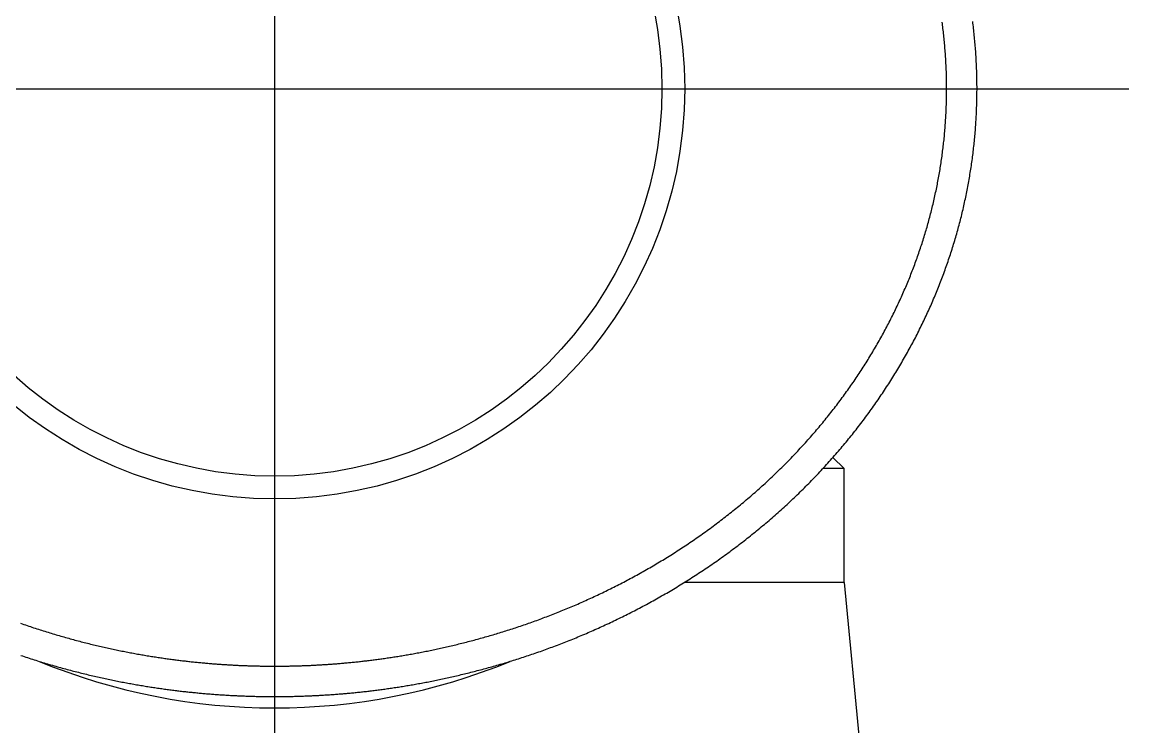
# Model space of a CAD drawing. Extents: x -10.3 to 68.7, y -18.9 to 33.8.
# Drawn here: x 54.17 to 68.75, y 15.2 to 24.48 of the extents above; entities that cross this region are included whole.
import ezdxf

# ---------------------------------------------------------------- set-up
doc = ezdxf.new("R2010")
doc.units = 0
doc.linetypes.add('CENTER', pattern=[50.8, 31.75, -6.35, 6.35, -6.35])
doc.layers.get('0').update_dxf_attribs({"linetype": 'CONTINUOUS'})
doc.layers.add('CENTER', color=1, linetype='CENTER')

msp = doc.modelspace()

# ---------------------------------------------------------------- linework, layer by layer
at = {"color": 7, "linetype": 'CONTINUOUS'}
for p, q in [((64.85317, 18.74666), (64.99983, 18.6)), ((64.99983, 18.6), (64.72061, 18.6)), ((64.99983, 17.1), (64.99983, 18.6)), ((64.99983, 17.1), (62.89222, 17.1)), ((64.99983, 17.1), (65.20636, 14.95214))]:
    msp.add_line(p, q, dxfattribs=at)
at = {"color": 7}
for points in [[(57.4998, 15.6, 0), (57.5151, 15.6, 0), (57.5304, 15.6, 0), (57.5457, 15.6001, 0), (57.561, 15.6002, 0), (57.5762, 15.6003, 0), (57.5915, 15.6004, 0), (57.6067, 15.6005, 0), (57.622, 15.6007, 0), (57.6372, 15.6008, 0), (57.6525, 15.601, 0), (57.6677, 15.6013, 0), (57.683, 15.6015, 0), (57.6982, 15.6018, 0), (57.7135, 15.6021, 0), (57.7287, 15.6024, 0), (57.7439, 15.6027, 0), (57.7592, 15.6031, 0), (57.7745, 15.6034, 0), (57.7897, 15.6038, 0), (57.805, 15.6042, 0), (57.8202, 15.6047, 0), (57.8355, 15.6052, 0), (57.8508, 15.6056, 0), (57.8661, 15.6061, 0), (57.8814, 15.6067, 0), (57.8967, 15.6072, 0), (57.912, 15.6078, 0), (57.9274, 15.6084, 0), (57.9427, 15.609, 0), (57.9581, 15.6097, 0), (57.9735, 15.6104, 0), (57.9889, 15.6111, 0), (58.0043, 15.6118, 0), (58.0197, 15.6125, 0), (58.0351, 15.6133, 0), (58.0506, 15.6141, 0), (58.066, 15.6149, 0), (58.0815, 15.6157, 0), (58.0971, 15.6166, 0), (58.1126, 15.6175, 0), (58.1281, 15.6184, 0), (58.1437, 15.6193, 0), (58.1593, 15.6203, 0), (58.1749, 15.6213, 0), (58.1906, 15.6223, 0), (58.2063, 15.6233, 0), (58.222, 15.6244, 0), (58.2377, 15.6255, 0), (58.2534, 15.6266, 0), (58.2692, 15.6277, 0), (58.285, 15.6289, 0), (58.3009, 15.63, 0), (58.3167, 15.6312, 0), (58.3326, 15.6325, 0), (58.3486, 15.6337, 0), (58.3646, 15.635, 0), (58.3806, 15.6363, 0), (58.3966, 15.6377, 0), (58.4127, 15.639, 0), (58.4288, 15.6404, 0), (58.4449, 15.6419, 0), (58.4611, 15.6433, 0), (58.4773, 15.6448, 0), (58.4936, 15.6463, 0), (58.5099, 15.6478, 0), (58.5263, 15.6494, 0), (58.5427, 15.6509, 0), (58.5591, 15.6526, 0), (58.5756, 15.6542, 0), (58.5921, 15.6559, 0), (58.6087, 15.6576, 0), (58.6253, 15.6593, 0), (58.642, 15.6611, 0), (58.6587, 15.6629, 0), (58.6754, 15.6647, 0), (58.6922, 15.6666, 0), (58.7091, 15.6685, 0), (58.726, 15.6704, 0), (58.743, 15.6724, 0), (58.76, 15.6744, 0), (58.7771, 15.6765, 0), (58.7942, 15.6785, 0), (58.8114, 15.6806, 0), (58.8286, 15.6828, 0), (58.8459, 15.685, 0), (58.8632, 15.6872, 0), (58.8806, 15.6894, 0), (58.8981, 15.6917, 0), (58.9156, 15.6941, 0), (58.9331, 15.6964, 0), (58.9508, 15.6989, 0), (58.9685, 15.7013, 0), (58.9862, 15.7038, 0), (59.004, 15.7063, 0), (59.0219, 15.7089, 0), (59.0398, 15.7115, 0), (59.0578, 15.7142, 0), (59.0759, 15.7169, 0), (59.094, 15.7196, 0), (59.1122, 15.7224, 0), (59.1305, 15.7252, 0), (59.1488, 15.7281, 0), (59.1672, 15.731, 0), (59.1857, 15.7339, 0), (59.2043, 15.7369, 0), (59.2229, 15.74, 0), (59.2415, 15.7431, 0), (59.2603, 15.7462, 0), (59.2791, 15.7494, 0), (59.298, 15.7526, 0), (59.317, 15.7559, 0), (59.336, 15.7592, 0), (59.3552, 15.7626, 0), (59.3744, 15.766, 0), (59.3936, 15.7695, 0), (59.413, 15.773, 0), (59.4324, 15.7765, 0), (59.4518, 15.7802, 0), (59.4714, 15.7838, 0), (59.491, 15.7876, 0), (59.5106, 15.7913, 0), (59.5303, 15.7952, 0), (59.5501, 15.7991, 0), (59.57, 15.803, 0), (59.5898, 15.807, 0), (59.6098, 15.811, 0), (59.6298, 15.8151, 0), (59.6499, 15.8192, 0), (59.67, 15.8234, 0), (59.6902, 15.8277, 0), (59.7104, 15.832, 0), (59.7307, 15.8363, 0), (59.751, 15.8408, 0), (59.7714, 15.8452, 0), (59.7919, 15.8497, 0), (59.8124, 15.8543, 0), (59.8329, 15.8589, 0), (59.8535, 15.8636, 0), (59.8742, 15.8684, 0), (59.8949, 15.8732, 0), (59.9156, 15.878, 0), (59.9364, 15.8829, 0), (59.9572, 15.8879, 0), (59.9781, 15.8929, 0), (59.999, 15.898, 0), (60.02, 15.9031, 0), (60.041, 15.9083, 0), (60.0621, 15.9135, 0), (60.0832, 15.9188, 0), (60.1044, 15.9242, 0), (60.1255, 15.9296, 0), (60.1468, 15.935, 0), (60.168, 15.9406, 0), (60.1894, 15.9461, 0), (60.2107, 15.9518, 0), (60.2321, 15.9575, 0), (60.2535, 15.9632, 0), (60.275, 15.9691, 0), (60.2965, 15.9749, 0), (60.318, 15.9809, 0), (60.3396, 15.9868, 0), (60.3612, 15.9929, 0), (60.3828, 15.999, 0), (60.4045, 16.0052, 0), (60.4262, 16.0114, 0), (60.4479, 16.0177, 0), (60.4697, 16.024, 0), (60.4915, 16.0305, 0), (60.5133, 16.0369, 0), (60.5352, 16.0434, 0), (60.557, 16.05, 0), (60.5789, 16.0567, 0), (60.6009, 16.0634, 0), (60.6228, 16.0702, 0), (60.6448, 16.077, 0), (60.6668, 16.0839, 0), (60.6889, 16.0909, 0), (60.7109, 16.0979, 0), (60.733, 16.105, 0), (60.7551, 16.1121, 0), (60.7773, 16.1193, 0), (60.7994, 16.1266, 0), (60.8216, 16.1339, 0), (60.8438, 16.1413, 0), (60.866, 16.1488, 0), (60.8882, 16.1563, 0), (60.9104, 16.1639, 0), (60.9327, 16.1715, 0), (60.955, 16.1792, 0), (60.9773, 16.187, 0), (60.9996, 16.1948, 0), (61.0219, 16.2027, 0), (61.0442, 16.2107, 0), (61.0666, 16.2187, 0), (61.089, 16.2268, 0), (61.1113, 16.235, 0), (61.1337, 16.2432, 0), (61.1561, 16.2515, 0), (61.1785, 16.2599, 0), (61.2009, 16.2683, 0), (61.2233, 16.2768, 0), (61.2458, 16.2854, 0), (61.2682, 16.294, 0), (61.2907, 16.3027, 0), (61.3131, 16.3114, 0), (61.3356, 16.3202, 0), (61.3581, 16.3291, 0), (61.3805, 16.3381, 0), (61.403, 16.3471, 0), (61.4255, 16.3562, 0), (61.4481, 16.3654, 0), (61.4706, 16.3746, 0), (61.4931, 16.3839, 0), (61.5156, 16.3933, 0), (61.5382, 16.4027, 0), (61.5607, 16.4122, 0), (61.5833, 16.4218, 0), (61.6058, 16.4314, 0), (61.6284, 16.4411, 0), (61.651, 16.4509, 0), (61.6735, 16.4607, 0), (61.6961, 16.4706, 0), (61.7187, 16.4806, 0), (61.7412, 16.4907, 0), (61.7638, 16.5008, 0), (61.7864, 16.5109, 0), (61.809, 16.5212, 0), (61.8316, 16.5315, 0), (61.8542, 16.5419, 0), (61.8767, 16.5524, 0), (61.8993, 16.5629, 0), (61.9219, 16.5735, 0), (61.9445, 16.5842, 0), (61.9671, 16.5949, 0), (61.9896, 16.6057, 0), (62.0122, 16.6166, 0), (62.0348, 16.6275, 0), (62.0573, 16.6385, 0), (62.0799, 16.6496, 0), (62.1025, 16.6608, 0), (62.125, 16.672, 0), (62.1476, 16.6833, 0), (62.1701, 16.6947, 0), (62.1926, 16.7061, 0), (62.2152, 16.7176, 0), (62.2377, 16.7292, 0), (62.2602, 16.7408, 0), (62.2827, 16.7525, 0), (62.3052, 16.7643, 0), (62.3277, 16.7762, 0), (62.3501, 16.7881, 0), (62.3726, 16.8001, 0), (62.395, 16.8122, 0), (62.4175, 16.8243, 0), (62.4399, 16.8365, 0), (62.4623, 16.8488, 0), (62.4847, 16.8611, 0), (62.5071, 16.8736, 0), (62.5295, 16.8861, 0), (62.5519, 16.8986, 0), (62.5742, 16.9113, 0), (62.5966, 16.924, 0), (62.6189, 16.9368, 0), (62.6412, 16.9496, 0), (62.6635, 16.9625, 0), (62.6857, 16.9755, 0), (62.708, 16.9886, 0), (62.7302, 17.0017, 0), (62.7524, 17.015, 0), (62.7746, 17.0282, 0), (62.7968, 17.0416, 0), (62.819, 17.055, 0), (62.8411, 17.0685, 0), (62.8633, 17.0821, 0), (62.8854, 17.0957, 0), (62.9074, 17.1095, 0), (62.9295, 17.1233, 0), (62.9515, 17.1371, 0), (62.9735, 17.151, 0), (62.9955, 17.1651, 0), (63.0175, 17.1791, 0), (63.0394, 17.1933, 0), (63.0613, 17.2075, 0), (63.0832, 17.2218, 0), (63.105, 17.2361, 0), (63.1268, 17.2506, 0), (63.1486, 17.2651, 0), (63.1704, 17.2796, 0), (63.1921, 17.2943, 0), (63.2138, 17.309, 0), (63.2355, 17.3238, 0), (63.2571, 17.3386, 0), (63.2787, 17.3535, 0), (63.3003, 17.3685, 0), (63.3218, 17.3835, 0), (63.3434, 17.3987, 0), (63.3648, 17.4138, 0), (63.3863, 17.4291, 0), (63.4077, 17.4444, 0), (63.429, 17.4598, 0), (63.4504, 17.4753, 0), (63.4716, 17.4908, 0), (63.4929, 17.5064, 0), (63.5141, 17.522, 0), (63.5353, 17.5378, 0), (63.5564, 17.5536, 0), (63.5775, 17.5694, 0), (63.5986, 17.5853, 0), (63.6196, 17.6013, 0), (63.6406, 17.6174, 0), (63.6615, 17.6335, 0), (63.6824, 17.6497, 0), (63.7033, 17.6659, 0), (63.7241, 17.6823, 0), (63.7448, 17.6986, 0), (63.7656, 17.7151, 0), (63.7862, 17.7316, 0), (63.8069, 17.7482, 0), (63.8275, 17.7648, 0), (63.848, 17.7815, 0), (63.8685, 17.7982, 0), (63.8889, 17.8151, 0), (63.9093, 17.832, 0), (63.9297, 17.8489, 0), (63.95, 17.8659, 0), (63.9702, 17.883, 0), (63.9904, 17.9001, 0), (64.0105, 17.9173, 0), (64.0306, 17.9346, 0), (64.0507, 17.9519, 0), (64.0707, 17.9693, 0), (64.0906, 17.9868, 0), (64.1105, 18.0043, 0), (64.1303, 18.0218, 0), (64.1501, 18.0395, 0), (64.1698, 18.0572, 0), (64.1895, 18.0749, 0), (64.2091, 18.0927, 0), (64.2286, 18.1106, 0), (64.2481, 18.1285, 0), (64.2675, 18.1465, 0), (64.2869, 18.1646, 0), (64.3062, 18.1827, 0), (64.3255, 18.2008, 0), (64.3447, 18.2191, 0), (64.3638, 18.2373, 0), (64.3829, 18.2557, 0), (64.4019, 18.274, 0), (64.4209, 18.2925, 0), (64.4398, 18.311, 0), (64.4586, 18.3295, 0), (64.4774, 18.3481, 0), (64.4961, 18.3668, 0), (64.5147, 18.3855, 0), (64.5333, 18.4043, 0), (64.5518, 18.4231, 0), (64.5703, 18.442, 0), (64.5887, 18.4609, 0), (64.607, 18.4799, 0), (64.6253, 18.4989, 0), (64.6434, 18.518, 0), (64.6616, 18.5371, 0), (64.6796, 18.5563, 0), (64.6976, 18.5755, 0), (64.7155, 18.5948, 0), (64.7334, 18.6141, 0), (64.7512, 18.6335, 0), (64.7689, 18.6529, 0), (64.7866, 18.6723, 0), (64.8042, 18.6918, 0), (64.8217, 18.7114, 0), (64.8391, 18.731, 0), (64.8565, 18.7506, 0), (64.8738, 18.7703, 0), (64.891, 18.7901, 0), (64.9082, 18.8098, 0), (64.9253, 18.8297, 0), (64.9423, 18.8495, 0), (64.9592, 18.8694, 0), (64.9761, 18.8894, 0), (64.9929, 18.9094, 0), (65.0096, 18.9294, 0), (65.0263, 18.9495, 0), (65.0429, 18.9696, 0), (65.0594, 18.9898, 0), (65.0758, 19.01, 0), (65.0921, 19.0302, 0), (65.1084, 19.0505, 0), (65.1246, 19.0708, 0), (65.1407, 19.0912, 0), (65.1568, 19.1116, 0), (65.1727, 19.132, 0), (65.1886, 19.1525, 0), (65.2044, 19.173, 0), (65.2201, 19.1935, 0), (65.2358, 19.2141, 0), (65.2514, 19.2347, 0), (65.2669, 19.2553, 0), (65.2823, 19.276, 0), (65.2976, 19.2967, 0), (65.3128, 19.3174, 0), (65.328, 19.3382, 0), (65.3431, 19.359, 0), (65.3581, 19.3798, 0), (65.373, 19.4007, 0), (65.3879, 19.4216, 0), (65.4026, 19.4425, 0), (65.4173, 19.4635, 0), (65.4319, 19.4844, 0), (65.4464, 19.5054, 0), (65.4609, 19.5265, 0), (65.4752, 19.5475, 0), (65.4895, 19.5686, 0), (65.5037, 19.5898, 0), (65.5178, 19.6109, 0), (65.5319, 19.6321, 0), (65.5458, 19.6533, 0), (65.5597, 19.6745, 0), (65.5735, 19.6958, 0), (65.5872, 19.7171, 0), (65.6008, 19.7384, 0), (65.6144, 19.7597, 0), (65.6278, 19.7811, 0), (65.6412, 19.8025, 0), (65.6545, 19.8239, 0), (65.6677, 19.8453, 0), (65.6809, 19.8668, 0), (65.6939, 19.8883, 0), (65.7069, 19.9098, 0), (65.7198, 19.9313, 0), (65.7326, 19.9529, 0), (65.7454, 19.9745, 0), (65.758, 19.9961, 0), (65.7706, 20.0177, 0), (65.7831, 20.0393, 0), (65.7955, 20.061, 0), (65.8078, 20.0827, 0), (65.8201, 20.1044, 0), (65.8323, 20.1262, 0), (65.8443, 20.148, 0), (65.8563, 20.1697, 0), (65.8683, 20.1915, 0), (65.8801, 20.2134, 0), (65.8919, 20.2352, 0), (65.9035, 20.2571, 0), (65.9151, 20.279, 0), (65.9267, 20.3009, 0), (65.9381, 20.3228, 0), (65.9494, 20.3448, 0), (65.9607, 20.3667, 0), (65.9719, 20.3887, 0), (65.983, 20.4107, 0), (65.994, 20.4328, 0), (66.005, 20.4548, 0), (66.0158, 20.4769, 0), (66.0266, 20.499, 0), (66.0373, 20.5211, 0), (66.0479, 20.5432, 0), (66.0585, 20.5653, 0), (66.0689, 20.5875, 0), (66.0793, 20.6096, 0), (66.0896, 20.6318, 0), (66.0998, 20.654, 0), (66.1099, 20.6762, 0), (66.12, 20.6985, 0), (66.13, 20.7207, 0), (66.1399, 20.743, 0), (66.1497, 20.7653, 0), (66.1594, 20.7876, 0), (66.169, 20.8099, 0), (66.1786, 20.8323, 0), (66.1881, 20.8546, 0), (66.1975, 20.877, 0), (66.2068, 20.8994, 0), (66.2161, 20.9218, 0), (66.2252, 20.9442, 0), (66.2343, 20.9666, 0), (66.2433, 20.989, 0), (66.2523, 21.0115, 0), (66.2611, 21.034, 0), (66.2699, 21.0565, 0), (66.2785, 21.079, 0), (66.2871, 21.1015, 0), (66.2957, 21.124, 0), (66.3041, 21.1465, 0), (66.3125, 21.1691, 0), (66.3207, 21.1917, 0), (66.3289, 21.2143, 0), (66.3371, 21.2368, 0), (66.3451, 21.2595, 0), (66.3531, 21.2821, 0), (66.3609, 21.3047, 0), (66.3687, 21.3273, 0), (66.3765, 21.35, 0), (66.3841, 21.3727, 0), (66.3917, 21.3954, 0), (66.3991, 21.418, 0), (66.4065, 21.4408, 0), (66.4139, 21.4635, 0), (66.4211, 21.4862, 0), (66.4283, 21.5089, 0), (66.4353, 21.5317, 0), (66.4423, 21.5544, 0), (66.4493, 21.5772, 0), (66.4561, 21.6, 0), (66.4629, 21.6228, 0), (66.4695, 21.6456, 0), (66.4761, 21.6684, 0), (66.4827, 21.6912, 0), (66.4891, 21.714, 0), (66.4955, 21.7369, 0), (66.5018, 21.7597, 0), (66.508, 21.7826, 0), (66.5141, 21.8054, 0), (66.5201, 21.8283, 0), (66.5261, 21.8512, 0), (66.532, 21.8741, 0), (66.5378, 21.897, 0), (66.5435, 21.9199, 0), (66.5492, 21.9428, 0), (66.5548, 21.9657, 0), (66.5603, 21.9886, 0), (66.5657, 22.0116, 0), (66.571, 22.0345, 0), (66.5763, 22.0575, 0), (66.5814, 22.0804, 0), (66.5865, 22.1034, 0), (66.5916, 22.1264, 0), (66.5965, 22.1493, 0), (66.6014, 22.1723, 0), (66.6061, 22.1953, 0), (66.6108, 22.2183, 0), (66.6155, 22.2413, 0), (66.62, 22.2643, 0), (66.6245, 22.2873, 0), (66.6289, 22.3104, 0), (66.6332, 22.3334, 0), (66.6374, 22.3564, 0), (66.6416, 22.3795, 0), (66.6456, 22.4025, 0), (66.6496, 22.4256, 0), (66.6535, 22.4486, 0), (66.6574, 22.4717, 0), (66.6611, 22.4948, 0), (66.6648, 22.5178, 0), (66.6684, 22.5409, 0), (66.672, 22.564, 0), (66.6754, 22.5871, 0), (66.6788, 22.6102, 0), (66.6821, 22.6333, 0), (66.6853, 22.6564, 0), (66.6884, 22.6795, 0), (66.6915, 22.7026, 0), (66.6944, 22.7257, 0), (66.6973, 22.7488, 0), (66.7002, 22.7719, 0), (66.7029, 22.7951, 0), (66.7056, 22.8182, 0), (66.7082, 22.8413, 0), (66.7107, 22.8645, 0), (66.7131, 22.8876, 0), (66.7154, 22.9107, 0), (66.7177, 22.9339, 0), (66.7199, 22.957, 0), (66.722, 22.9802, 0), (66.7241, 23.0033, 0), (66.726, 23.0265, 0), (66.7279, 23.0496, 0), (66.7297, 23.0728, 0), (66.7315, 23.096, 0), (66.7331, 23.1191, 0), (66.7347, 23.1423, 0), (66.7362, 23.1654, 0), (66.7376, 23.1886, 0), (66.7389, 23.2118, 0), (66.7402, 23.2349, 0), (66.7414, 23.2581, 0), (66.7425, 23.2813, 0), (66.7435, 23.3045, 0), (66.7445, 23.3276, 0), (66.7453, 23.3508, 0), (66.7461, 23.374, 0), (66.7469, 23.3972, 0), (66.7475, 23.4204, 0), (66.7481, 23.4436, 0), (66.7485, 23.4668, 0), (66.7489, 23.4899, 0), (66.7493, 23.5131, 0), (66.7495, 23.5363, 0), (66.7497, 23.5595, 0), (66.7498, 23.5827, 0), (66.7498, 23.6059, 0), (66.7498, 23.6291, 0), (66.7496, 23.6523, 0), (66.7494, 23.6754, 0), (66.7491, 23.6986, 0), (66.7487, 23.7218, 0), (66.7483, 23.745, 0), (66.7478, 23.7682, 0), (66.7472, 23.7913, 0), (66.7465, 23.8145, 0), (66.7457, 23.8377, 0), (66.7449, 23.8609, 0), (66.744, 23.884, 0), (66.743, 23.9072, 0), (66.7419, 23.9304, 0), (66.7408, 23.9535, 0), (66.7395, 23.9767, 0), (66.7382, 23.9998, 0), (66.7369, 24.023, 0), (66.7354, 24.0461, 0), (66.7339, 24.0692, 0), (66.7323, 24.0924, 0), (66.7306, 24.1155, 0), (66.7288, 24.1386, 0), (66.727, 24.1618, 0), (66.7251, 24.1849, 0), (66.7231, 24.208, 0), (66.721, 24.2311, 0), (66.7188, 24.2542, 0), (66.7166, 24.2773, 0), (66.7143, 24.3004, 0), (66.7119, 24.3234, 0), (66.7095, 24.3465, 0), (66.7069, 24.3696, 0), (66.7043, 24.3926, 0), (66.7016, 24.4157, 0), (66.6989, 24.4387, 0), (66.696, 24.4618, 0), (66.6931, 24.4848, 0)], [(57.4998, 16, 0), (57.5146, 16, 0), (57.5293, 16, 0), (57.544, 16.0001, 0), (57.5587, 16.0002, 0), (57.5734, 16.0002, 0), (57.5881, 16.0004, 0), (57.6027, 16.0005, 0), (57.6174, 16.0006, 0), (57.6321, 16.0008, 0), (57.6468, 16.001, 0), (57.6614, 16.0012, 0), (57.6761, 16.0015, 0), (57.6908, 16.0017, 0), (57.7055, 16.002, 0), (57.7201, 16.0023, 0), (57.7348, 16.0026, 0), (57.7495, 16.0029, 0), (57.7642, 16.0033, 0), (57.7789, 16.0037, 0), (57.7936, 16.0041, 0), (57.8083, 16.0045, 0), (57.823, 16.005, 0), (57.8377, 16.0054, 0), (57.8524, 16.0059, 0), (57.8671, 16.0064, 0), (57.8819, 16.007, 0), (57.8966, 16.0075, 0), (57.9114, 16.0081, 0), (57.9262, 16.0087, 0), (57.9409, 16.0093, 0), (57.9557, 16.01, 0), (57.9706, 16.0106, 0), (57.9854, 16.0113, 0), (58.0002, 16.0121, 0), (58.0151, 16.0128, 0), (58.03, 16.0135, 0), (58.0449, 16.0143, 0), (58.0598, 16.0151, 0), (58.0747, 16.016, 0), (58.0897, 16.0168, 0), (58.1046, 16.0177, 0), (58.1196, 16.0186, 0), (58.1346, 16.0195, 0), (58.1497, 16.0205, 0), (58.1647, 16.0214, 0), (58.1798, 16.0224, 0), (58.1949, 16.0235, 0), (58.2101, 16.0245, 0), (58.2252, 16.0256, 0), (58.2404, 16.0267, 0), (58.2556, 16.0278, 0), (58.2709, 16.0289, 0), (58.2862, 16.0301, 0), (58.3015, 16.0313, 0), (58.3168, 16.0325, 0), (58.3322, 16.0337, 0), (58.3476, 16.035, 0), (58.363, 16.0363, 0), (58.3785, 16.0376, 0), (58.394, 16.0389, 0), (58.4095, 16.0403, 0), (58.4251, 16.0417, 0), (58.4407, 16.0431, 0), (58.4564, 16.0445, 0), (58.4721, 16.046, 0), (58.4878, 16.0475, 0), (58.5036, 16.049, 0), (58.5194, 16.0506, 0), (58.5353, 16.0522, 0), (58.5512, 16.0538, 0), (58.5671, 16.0554, 0), (58.5831, 16.0571, 0), (58.5992, 16.0588, 0), (58.6153, 16.0605, 0), (58.6314, 16.0623, 0), (58.6476, 16.0641, 0), (58.6638, 16.0659, 0), (58.6801, 16.0678, 0), (58.6964, 16.0697, 0), (58.7128, 16.0716, 0), (58.7292, 16.0736, 0), (58.7457, 16.0756, 0), (58.7622, 16.0776, 0), (58.7788, 16.0797, 0), (58.7954, 16.0818, 0), (58.8121, 16.0839, 0), (58.8288, 16.0861, 0), (58.8456, 16.0883, 0), (58.8625, 16.0905, 0), (58.8794, 16.0928, 0), (58.8963, 16.0951, 0), (58.9134, 16.0975, 0), (58.9304, 16.0999, 0), (58.9476, 16.1023, 0), (58.9648, 16.1048, 0), (58.982, 16.1073, 0), (58.9994, 16.1099, 0), (59.0168, 16.1125, 0), (59.0342, 16.1151, 0), (59.0517, 16.1178, 0), (59.0693, 16.1205, 0), (59.0869, 16.1232, 0), (59.1046, 16.126, 0), (59.1224, 16.1289, 0), (59.1402, 16.1318, 0), (59.1581, 16.1347, 0), (59.1761, 16.1377, 0), (59.1942, 16.1407, 0), (59.2123, 16.1437, 0), (59.2304, 16.1469, 0), (59.2487, 16.15, 0), (59.267, 16.1532, 0), (59.2854, 16.1564, 0), (59.3039, 16.1597, 0), (59.3224, 16.1631, 0), (59.341, 16.1665, 0), (59.3597, 16.1699, 0), (59.3784, 16.1734, 0), (59.3972, 16.1769, 0), (59.4161, 16.1805, 0), (59.435, 16.1841, 0), (59.4539, 16.1878, 0), (59.473, 16.1915, 0), (59.492, 16.1953, 0), (59.5112, 16.1992, 0), (59.5304, 16.203, 0), (59.5496, 16.207, 0), (59.5689, 16.211, 0), (59.5883, 16.215, 0), (59.6077, 16.2191, 0), (59.6271, 16.2232, 0), (59.6466, 16.2274, 0), (59.6662, 16.2317, 0), (59.6858, 16.2359, 0), (59.7055, 16.2403, 0), (59.7252, 16.2447, 0), (59.745, 16.2491, 0), (59.7648, 16.2536, 0), (59.7846, 16.2582, 0), (59.8045, 16.2628, 0), (59.8245, 16.2675, 0), (59.8445, 16.2722, 0), (59.8645, 16.277, 0), (59.8846, 16.2818, 0), (59.9047, 16.2867, 0), (59.9249, 16.2916, 0), (59.9451, 16.2966, 0), (59.9653, 16.3016, 0), (59.9856, 16.3067, 0), (60.006, 16.3118, 0), (60.0263, 16.3171, 0), (60.0467, 16.3223, 0), (60.0672, 16.3276, 0), (60.0877, 16.333, 0), (60.1082, 16.3384, 0), (60.1288, 16.3439, 0), (60.1494, 16.3494, 0), (60.17, 16.355, 0), (60.1907, 16.3607, 0), (60.2114, 16.3664, 0), (60.2321, 16.3721, 0), (60.2529, 16.3779, 0), (60.2736, 16.3838, 0), (60.2945, 16.3897, 0), (60.3153, 16.3957, 0), (60.3362, 16.4018, 0), (60.3571, 16.4079, 0), (60.3781, 16.414, 0), (60.3991, 16.4202, 0), (60.4201, 16.4265, 0), (60.4411, 16.4329, 0), (60.4621, 16.4392, 0), (60.4832, 16.4457, 0), (60.5043, 16.4522, 0), (60.5255, 16.4588, 0), (60.5466, 16.4654, 0), (60.5678, 16.4721, 0), (60.589, 16.4788, 0), (60.6102, 16.4856, 0), (60.6314, 16.4925, 0), (60.6527, 16.4994, 0), (60.674, 16.5064, 0), (60.6953, 16.5134, 0), (60.7166, 16.5205, 0), (60.7379, 16.5277, 0), (60.7593, 16.5349, 0), (60.7806, 16.5422, 0), (60.802, 16.5496, 0), (60.8234, 16.557, 0), (60.8448, 16.5644, 0), (60.8663, 16.572, 0), (60.8877, 16.5796, 0), (60.9092, 16.5872, 0), (60.9306, 16.5949, 0), (60.9521, 16.6027, 0), (60.9736, 16.6105, 0), (60.9951, 16.6184, 0), (61.0166, 16.6264, 0), (61.0381, 16.6344, 0), (61.0596, 16.6425, 0), (61.0812, 16.6507, 0), (61.1027, 16.6589, 0), (61.1242, 16.6672, 0), (61.1458, 16.6755, 0), (61.1673, 16.6839, 0), (61.1889, 16.6924, 0), (61.2105, 16.7009, 0), (61.2321, 16.7095, 0), (61.2537, 16.7182, 0), (61.2753, 16.7269, 0), (61.2969, 16.7357, 0), (61.3185, 16.7446, 0), (61.3401, 16.7535, 0), (61.3617, 16.7625, 0), (61.3834, 16.7715, 0), (61.405, 16.7806, 0), (61.4267, 16.7898, 0), (61.4483, 16.7991, 0), (61.47, 16.8084, 0), (61.4916, 16.8178, 0), (61.5133, 16.8272, 0), (61.5349, 16.8367, 0), (61.5566, 16.8463, 0), (61.5782, 16.8559, 0), (61.5999, 16.8656, 0), (61.6216, 16.8754, 0), (61.6432, 16.8852, 0), (61.6649, 16.8951, 0), (61.6866, 16.9051, 0), (61.7082, 16.9151, 0), (61.7299, 16.9252, 0), (61.7515, 16.9354, 0), (61.7732, 16.9456, 0), (61.7949, 16.9559, 0), (61.8165, 16.9663, 0), (61.8381, 16.9767, 0), (61.8598, 16.9872, 0), (61.8814, 16.9978, 0), (61.9031, 17.0084, 0), (61.9247, 17.0191, 0), (61.9463, 17.0299, 0), (61.9679, 17.0407, 0), (61.9895, 17.0516, 0), (62.0111, 17.0625, 0), (62.0327, 17.0736, 0), (62.0543, 17.0847, 0), (62.0759, 17.0958, 0), (62.0975, 17.1071, 0), (62.119, 17.1184, 0), (62.1406, 17.1297, 0), (62.1621, 17.1411, 0), (62.1836, 17.1526, 0), (62.2051, 17.1642, 0), (62.2266, 17.1758, 0), (62.2481, 17.1875, 0), (62.2696, 17.1993, 0), (62.2911, 17.2111, 0), (62.3125, 17.223, 0), (62.334, 17.235, 0), (62.3554, 17.2471, 0), (62.3768, 17.2592, 0), (62.3982, 17.2713, 0), (62.4196, 17.2836, 0), (62.4409, 17.2959, 0), (62.4623, 17.3083, 0), (62.4836, 17.3207, 0), (62.5049, 17.3332, 0), (62.5262, 17.3458, 0), (62.5475, 17.3585, 0), (62.5688, 17.3712, 0), (62.59, 17.384, 0), (62.6112, 17.3968, 0), (62.6324, 17.4097, 0), (62.6536, 17.4227, 0), (62.6747, 17.4358, 0), (62.6959, 17.4489, 0), (62.717, 17.4621, 0), (62.7381, 17.4754, 0), (62.7591, 17.4887, 0), (62.7802, 17.5021, 0), (62.8012, 17.5156, 0), (62.8222, 17.5291, 0), (62.8431, 17.5428, 0), (62.8641, 17.5564, 0), (62.885, 17.5702, 0), (62.9058, 17.584, 0), (62.9267, 17.5978, 0), (62.9475, 17.6118, 0), (62.9683, 17.6258, 0), (62.989, 17.6398, 0), (63.0098, 17.654, 0), (63.0305, 17.6682, 0), (63.0511, 17.6824, 0), (63.0717, 17.6968, 0), (63.0923, 17.7112, 0), (63.1129, 17.7256, 0), (63.1334, 17.7401, 0), (63.1539, 17.7547, 0), (63.1744, 17.7694, 0), (63.1948, 17.7841, 0), (63.2152, 17.7988, 0), (63.2356, 17.8137, 0), (63.2559, 17.8286, 0), (63.2762, 17.8436, 0), (63.2964, 17.8586, 0), (63.3166, 17.8737, 0), (63.3368, 17.8888, 0), (63.3569, 17.904, 0), (63.377, 17.9193, 0), (63.397, 17.9347, 0), (63.417, 17.9501, 0), (63.437, 17.9655, 0), (63.4569, 17.981, 0), (63.4768, 17.9966, 0), (63.4966, 18.0123, 0), (63.5164, 18.028, 0), (63.5361, 18.0437, 0), (63.5558, 18.0596, 0), (63.5755, 18.0754, 0), (63.5951, 18.0914, 0), (63.6146, 18.1074, 0), (63.6342, 18.1235, 0), (63.6536, 18.1396, 0), (63.6731, 18.1558, 0), (63.6924, 18.172, 0), (63.7118, 18.1883, 0), (63.731, 18.2047, 0), (63.7503, 18.2211, 0), (63.7694, 18.2375, 0), (63.7886, 18.2541, 0), (63.8076, 18.2707, 0), (63.8266, 18.2873, 0), (63.8456, 18.304, 0), (63.8645, 18.3208, 0), (63.8834, 18.3376, 0), (63.9022, 18.3545, 0), (63.921, 18.3714, 0), (63.9397, 18.3884, 0), (63.9583, 18.4054, 0), (63.9769, 18.4225, 0), (63.9954, 18.4397, 0), (64.0139, 18.4569, 0), (64.0323, 18.4742, 0), (64.0507, 18.4915, 0), (64.069, 18.5088, 0), (64.0872, 18.5263, 0), (64.1054, 18.5437, 0), (64.1235, 18.5613, 0), (64.1416, 18.5788, 0), (64.1596, 18.5965, 0), (64.1775, 18.6141, 0), (64.1954, 18.6319, 0), (64.2132, 18.6496, 0), (64.231, 18.6675, 0), (64.2487, 18.6854, 0), (64.2663, 18.7033, 0), (64.2839, 18.7213, 0), (64.3014, 18.7393, 0), (64.3189, 18.7573, 0), (64.3363, 18.7755, 0), (64.3536, 18.7936, 0), (64.3709, 18.8118, 0), (64.3881, 18.8301, 0), (64.4052, 18.8484, 0), (64.4223, 18.8667, 0), (64.4393, 18.8851, 0), (64.4562, 18.9036, 0), (64.4731, 18.9221, 0), (64.4899, 18.9406, 0), (64.5066, 18.9591, 0), (64.5233, 18.9778, 0), (64.5399, 18.9964, 0), (64.5564, 19.0151, 0), (64.5729, 19.0338, 0), (64.5893, 19.0526, 0), (64.6056, 19.0714, 0), (64.6218, 19.0903, 0), (64.638, 19.1092, 0), (64.6541, 19.1281, 0), (64.6702, 19.1471, 0), (64.6862, 19.1661, 0), (64.7021, 19.1852, 0), (64.7179, 19.2042, 0), (64.7336, 19.2234, 0), (64.7493, 19.2425, 0), (64.7649, 19.2617, 0), (64.7805, 19.281, 0), (64.796, 19.3003, 0), (64.8114, 19.3196, 0), (64.8267, 19.3389, 0), (64.8419, 19.3583, 0), (64.8571, 19.3777, 0), (64.8722, 19.3972, 0), (64.8872, 19.4166, 0), (64.9021, 19.4361, 0), (64.917, 19.4557, 0), (64.9318, 19.4753, 0), (64.9465, 19.4949, 0), (64.9612, 19.5145, 0), (64.9757, 19.5342, 0), (64.9902, 19.5539, 0), (65.0046, 19.5736, 0), (65.0189, 19.5933, 0), (65.0332, 19.6131, 0), (65.0473, 19.6329, 0), (65.0614, 19.6528, 0), (65.0754, 19.6726, 0), (65.0894, 19.6925, 0), (65.1032, 19.7124, 0), (65.117, 19.7324, 0), (65.1307, 19.7523, 0), (65.1444, 19.7723, 0), (65.1579, 19.7923, 0), (65.1714, 19.8124, 0), (65.1848, 19.8324, 0), (65.1981, 19.8525, 0), (65.2113, 19.8726, 0), (65.2245, 19.8928, 0), (65.2376, 19.9129, 0), (65.2506, 19.9331, 0), (65.2635, 19.9533, 0), (65.2763, 19.9736, 0), (65.2891, 19.9938, 0), (65.3018, 20.0141, 0), (65.3144, 20.0344, 0), (65.327, 20.0547, 0), (65.3394, 20.0751, 0), (65.3518, 20.0955, 0), (65.3641, 20.1159, 0), (65.3763, 20.1363, 0), (65.3885, 20.1567, 0), (65.4005, 20.1772, 0), (65.4125, 20.1976, 0), (65.4245, 20.2181, 0), (65.4363, 20.2387, 0), (65.448, 20.2592, 0), (65.4597, 20.2797, 0), (65.4713, 20.3003, 0), (65.4829, 20.3209, 0), (65.4943, 20.3415, 0), (65.5057, 20.3622, 0), (65.517, 20.3828, 0), (65.5282, 20.4035, 0), (65.5393, 20.4242, 0), (65.5504, 20.4449, 0), (65.5614, 20.4656, 0), (65.5723, 20.4864, 0), (65.5831, 20.5071, 0), (65.5938, 20.5279, 0), (65.6045, 20.5487, 0), (65.6151, 20.5695, 0), (65.6256, 20.5904, 0), (65.636, 20.6112, 0), (65.6464, 20.6321, 0), (65.6567, 20.653, 0), (65.6669, 20.6739, 0), (65.677, 20.6948, 0), (65.6871, 20.7157, 0), (65.697, 20.7366, 0), (65.7069, 20.7576, 0), (65.7167, 20.7786, 0), (65.7265, 20.7996, 0), (65.7361, 20.8206, 0), (65.7457, 20.8416, 0), (65.7552, 20.8626, 0), (65.7647, 20.8837, 0), (65.774, 20.9047, 0), (65.7833, 20.9258, 0), (65.7925, 20.9469, 0), (65.8016, 20.968, 0), (65.8107, 20.9891, 0), (65.8196, 21.0103, 0), (65.8285, 21.0314, 0), (65.8373, 21.0526, 0), (65.8461, 21.0738, 0), (65.8547, 21.0949, 0), (65.8633, 21.1161, 0), (65.8718, 21.1374, 0), (65.8803, 21.1586, 0), (65.8886, 21.1798, 0), (65.8969, 21.2011, 0), (65.9051, 21.2223, 0), (65.9132, 21.2436, 0), (65.9213, 21.2649, 0), (65.9293, 21.2862, 0), (65.9372, 21.3075, 0), (65.945, 21.3288, 0), (65.9527, 21.3502, 0), (65.9604, 21.3715, 0), (65.968, 21.3929, 0), (65.9755, 21.4142, 0), (65.983, 21.4356, 0), (65.9903, 21.457, 0), (65.9976, 21.4784, 0), (66.0048, 21.4998, 0), (66.012, 21.5212, 0), (66.019, 21.5426, 0), (66.026, 21.5641, 0), (66.0329, 21.5855, 0), (66.0398, 21.607, 0), (66.0465, 21.6284, 0), (66.0532, 21.6499, 0), (66.0598, 21.6714, 0), (66.0664, 21.6929, 0), (66.0728, 21.7144, 0), (66.0792, 21.7359, 0), (66.0855, 21.7574, 0), (66.0917, 21.779, 0), (66.0979, 21.8005, 0), (66.104, 21.822, 0), (66.11, 21.8436, 0), (66.1159, 21.8652, 0), (66.1218, 21.8867, 0), (66.1276, 21.9083, 0), (66.1333, 21.9299, 0), (66.1389, 21.9515, 0), (66.1444, 21.9731, 0), (66.1499, 21.9947, 0), (66.1553, 22.0163, 0), (66.1607, 22.0379, 0), (66.1659, 22.0595, 0), (66.1711, 22.0812, 0), (66.1762, 22.1028, 0), (66.1812, 22.1244, 0), (66.1862, 22.1461, 0), (66.1911, 22.1677, 0), (66.1959, 22.1894, 0), (66.2006, 22.2111, 0), (66.2053, 22.2327, 0), (66.2099, 22.2544, 0), (66.2144, 22.2761, 0), (66.2188, 22.2978, 0), (66.2232, 22.3195, 0), (66.2275, 22.3412, 0), (66.2317, 22.3629, 0), (66.2358, 22.3846, 0), (66.2399, 22.4063, 0), (66.2439, 22.428, 0), (66.2478, 22.4498, 0), (66.2516, 22.4715, 0), (66.2554, 22.4932, 0), (66.2591, 22.515, 0), (66.2627, 22.5367, 0), (66.2663, 22.5585, 0), (66.2697, 22.5802, 0), (66.2731, 22.602, 0), (66.2764, 22.6237, 0), (66.2797, 22.6455, 0), (66.2829, 22.6673, 0), (66.286, 22.689, 0), (66.289, 22.7108, 0), (66.292, 22.7326, 0), (66.2948, 22.7544, 0), (66.2976, 22.7761, 0), (66.3004, 22.7979, 0), (66.303, 22.8197, 0), (66.3056, 22.8415, 0), (66.3081, 22.8633, 0), (66.3106, 22.8851, 0), (66.3129, 22.9069, 0), (66.3152, 22.9287, 0), (66.3174, 22.9505, 0), (66.3196, 22.9723, 0), (66.3216, 22.9942, 0), (66.3236, 23.016, 0), (66.3256, 23.0378, 0), (66.3274, 23.0596, 0), (66.3292, 23.0814, 0), (66.3309, 23.1032, 0), (66.3325, 23.1251, 0), (66.3341, 23.1469, 0), (66.3356, 23.1687, 0), (66.337, 23.1906, 0), (66.3383, 23.2124, 0), (66.3396, 23.2342, 0), (66.3408, 23.256, 0), (66.3419, 23.2779, 0), (66.3429, 23.2997, 0), (66.3439, 23.3216, 0), (66.3448, 23.3434, 0), (66.3456, 23.3652, 0), (66.3464, 23.3871, 0), (66.347, 23.4089, 0), (66.3476, 23.4308, 0), (66.3482, 23.4526, 0), (66.3486, 23.4745, 0), (66.349, 23.4963, 0), (66.3493, 23.5182, 0), (66.3495, 23.54, 0), (66.3497, 23.5618, 0), (66.3498, 23.5837, 0), (66.3498, 23.6055, 0), (66.3498, 23.6274, 0), (66.3496, 23.6492, 0), (66.3494, 23.6711, 0), (66.3492, 23.6929, 0), (66.3488, 23.7148, 0), (66.3484, 23.7366, 0), (66.3479, 23.7584, 0), (66.3473, 23.7803, 0), (66.3467, 23.8021, 0), (66.346, 23.824, 0), (66.3452, 23.8458, 0), (66.3443, 23.8676, 0), (66.3434, 23.8894, 0), (66.3424, 23.9113, 0), (66.3413, 23.9331, 0), (66.3401, 23.9549, 0), (66.3389, 23.9767, 0), (66.3376, 23.9985, 0), (66.3363, 24.0203, 0), (66.3348, 24.0421, 0), (66.3333, 24.0639, 0), (66.3317, 24.0857, 0), (66.33, 24.1075, 0), (66.3283, 24.1293, 0), (66.3265, 24.1511, 0), (66.3246, 24.1729, 0), (66.3227, 24.1946, 0), (66.3206, 24.2164, 0), (66.3185, 24.2382, 0), (66.3164, 24.2599, 0), (66.3141, 24.2817, 0), (66.3118, 24.3034, 0), (66.3094, 24.3251, 0), (66.3069, 24.3469, 0), (66.3044, 24.3686, 0), (66.3018, 24.3903, 0), (66.2991, 24.412, 0), (66.2964, 24.4337, 0), (66.2935, 24.4554, 0), (66.2906, 24.4771, 0)], [(54.1547, 16.5643, 0), (54.1761, 16.5569, 0), (54.1975, 16.5495, 0), (54.2188, 16.5421, 0), (54.2402, 16.5348, 0), (54.2615, 16.5276, 0), (54.2828, 16.5204, 0), (54.3041, 16.5133, 0), (54.3254, 16.5062, 0), (54.3467, 16.4993, 0), (54.368, 16.4923, 0), (54.3892, 16.4855, 0), (54.4104, 16.4787, 0), (54.4316, 16.4719, 0), (54.4528, 16.4652, 0), (54.4739, 16.4586, 0), (54.495, 16.452, 0), (54.5161, 16.4455, 0), (54.5372, 16.4391, 0), (54.5583, 16.4327, 0), (54.5793, 16.4263, 0), (54.6003, 16.42, 0), (54.6213, 16.4138, 0), (54.6422, 16.4077, 0), (54.6631, 16.4016, 0), (54.684, 16.3955, 0), (54.7049, 16.3895, 0), (54.7257, 16.3836, 0), (54.7465, 16.3777, 0), (54.7673, 16.3719, 0), (54.788, 16.3662, 0), (54.8087, 16.3605, 0), (54.8294, 16.3548, 0), (54.85, 16.3492, 0), (54.8706, 16.3437, 0), (54.8912, 16.3382, 0), (54.9117, 16.3328, 0), (54.9322, 16.3274, 0), (54.9526, 16.3221, 0), (54.9731, 16.3169, 0), (54.9934, 16.3117, 0), (55.0138, 16.3065, 0), (55.0341, 16.3014, 0), (55.0543, 16.2964, 0), (55.0746, 16.2914, 0), (55.0947, 16.2865, 0), (55.1149, 16.2816, 0), (55.135, 16.2768, 0), (55.155, 16.272, 0), (55.175, 16.2673, 0), (55.195, 16.2627, 0), (55.2149, 16.2581, 0), (55.2347, 16.2535, 0), (55.2545, 16.249, 0), (55.2743, 16.2446, 0), (55.294, 16.2402, 0), (55.3137, 16.2358, 0), (55.3333, 16.2315, 0), (55.3529, 16.2273, 0), (55.3724, 16.2231, 0), (55.3919, 16.219, 0), (55.4113, 16.2149, 0), (55.4307, 16.2109, 0), (55.45, 16.2069, 0), (55.4692, 16.203, 0), (55.4884, 16.1991, 0), (55.5076, 16.1953, 0), (55.5267, 16.1915, 0), (55.5457, 16.1878, 0), (55.5647, 16.1841, 0), (55.5836, 16.1805, 0), (55.6024, 16.1769, 0), (55.6212, 16.1734, 0), (55.6399, 16.1699, 0), (55.6586, 16.1665, 0), (55.6771, 16.1631, 0), (55.6956, 16.1597, 0), (55.714, 16.1565, 0), (55.7324, 16.1532, 0), (55.7507, 16.15, 0), (55.7689, 16.1469, 0), (55.7871, 16.1438, 0), (55.8051, 16.1407, 0), (55.8232, 16.1377, 0), (55.8411, 16.1347, 0), (55.859, 16.1318, 0), (55.8768, 16.1289, 0), (55.8946, 16.1261, 0), (55.9123, 16.1233, 0), (55.9299, 16.1205, 0), (55.9475, 16.1178, 0), (55.965, 16.1151, 0), (55.9824, 16.1125, 0), (55.9998, 16.1099, 0), (56.0172, 16.1073, 0), (56.0344, 16.1048, 0), (56.0516, 16.1024, 0), (56.0688, 16.0999, 0), (56.0859, 16.0975, 0), (56.1029, 16.0952, 0), (56.1199, 16.0929, 0), (56.1368, 16.0906, 0), (56.1537, 16.0883, 0), (56.1705, 16.0861, 0), (56.1872, 16.084, 0), (56.204, 16.0818, 0), (56.2206, 16.0797, 0), (56.2372, 16.0777, 0), (56.2537, 16.0756, 0), (56.2702, 16.0736, 0), (56.2867, 16.0717, 0), (56.3031, 16.0697, 0), (56.3194, 16.0678, 0), (56.3357, 16.066, 0), (56.352, 16.0641, 0), (56.3682, 16.0623, 0), (56.3843, 16.0606, 0), (56.4004, 16.0588, 0), (56.4165, 16.0571, 0), (56.4325, 16.0555, 0), (56.4484, 16.0538, 0), (56.4643, 16.0522, 0), (56.4802, 16.0506, 0), (56.4961, 16.0491, 0), (56.5118, 16.0475, 0), (56.5276, 16.046, 0), (56.5433, 16.0446, 0), (56.5589, 16.0431, 0), (56.5746, 16.0417, 0), (56.5901, 16.0403, 0), (56.6057, 16.0389, 0), (56.6212, 16.0376, 0), (56.6367, 16.0363, 0), (56.6521, 16.035, 0), (56.6675, 16.0337, 0), (56.6829, 16.0325, 0), (56.6982, 16.0313, 0), (56.7135, 16.0301, 0), (56.7288, 16.0289, 0), (56.744, 16.0278, 0), (56.7592, 16.0266, 0), (56.7744, 16.0255, 0), (56.7896, 16.0245, 0), (56.8047, 16.0234, 0), (56.8198, 16.0224, 0), (56.8349, 16.0214, 0), (56.85, 16.0204, 0), (56.865, 16.0195, 0), (56.88, 16.0186, 0), (56.895, 16.0177, 0), (56.91, 16.0168, 0), (56.925, 16.0159, 0), (56.9399, 16.0151, 0), (56.9548, 16.0143, 0), (56.9697, 16.0135, 0), (56.9846, 16.0128, 0), (56.9994, 16.012, 0), (57.0143, 16.0113, 0), (57.0291, 16.0106, 0), (57.0439, 16.0099, 0), (57.0587, 16.0093, 0), (57.0735, 16.0087, 0), (57.0883, 16.0081, 0), (57.103, 16.0075, 0), (57.1178, 16.0069, 0), (57.1325, 16.0064, 0), (57.1473, 16.0059, 0), (57.162, 16.0054, 0), (57.1767, 16.0049, 0), (57.1914, 16.0045, 0), (57.2061, 16.0041, 0), (57.2208, 16.0037, 0), (57.2355, 16.0033, 0), (57.2502, 16.0029, 0), (57.2649, 16.0026, 0), (57.2795, 16.0023, 0), (57.2942, 16.002, 0), (57.3089, 16.0017, 0), (57.3236, 16.0014, 0), (57.3382, 16.0012, 0), (57.3529, 16.001, 0), (57.3676, 16.0008, 0), (57.3823, 16.0006, 0), (57.3969, 16.0005, 0), (57.4116, 16.0004, 0), (57.4263, 16.0002, 0), (57.441, 16.0002, 0), (57.4557, 16.0001, 0), (57.4704, 16, 0), (57.4851, 16, 0), (57.4998, 16, 0)], [(54.1557, 16.1412, 0), (54.1778, 16.1338, 0), (54.2, 16.1264, 0), (54.2221, 16.1191, 0), (54.2442, 16.1119, 0), (54.2663, 16.1048, 0), (54.2884, 16.0977, 0), (54.3105, 16.0907, 0), (54.3325, 16.0837, 0), (54.3545, 16.0768, 0), (54.3765, 16.07, 0), (54.3985, 16.0632, 0), (54.4204, 16.0565, 0), (54.4423, 16.0498, 0), (54.4642, 16.0432, 0), (54.486, 16.0367, 0), (54.5078, 16.0302, 0), (54.5296, 16.0238, 0), (54.5514, 16.0175, 0), (54.5731, 16.0112, 0), (54.5948, 16.005, 0), (54.6165, 15.9988, 0), (54.6382, 15.9927, 0), (54.6598, 15.9866, 0), (54.6813, 15.9807, 0), (54.7029, 15.9747, 0), (54.7244, 15.9688, 0), (54.7458, 15.963, 0), (54.7673, 15.9573, 0), (54.7887, 15.9516, 0), (54.81, 15.9459, 0), (54.8313, 15.9404, 0), (54.8526, 15.9348, 0), (54.8738, 15.9294, 0), (54.895, 15.924, 0), (54.9162, 15.9186, 0), (54.9373, 15.9133, 0), (54.9584, 15.9081, 0), (54.9794, 15.9029, 0), (55.0004, 15.8978, 0), (55.0213, 15.8927, 0), (55.0422, 15.8877, 0), (55.0631, 15.8828, 0), (55.0839, 15.8779, 0), (55.1046, 15.873, 0), (55.1253, 15.8682, 0), (55.146, 15.8635, 0), (55.1666, 15.8588, 0), (55.1871, 15.8542, 0), (55.2076, 15.8496, 0), (55.2281, 15.8451, 0), (55.2485, 15.8406, 0), (55.2688, 15.8362, 0), (55.2891, 15.8319, 0), (55.3094, 15.8276, 0), (55.3296, 15.8234, 0), (55.3497, 15.8192, 0), (55.3698, 15.815, 0), (55.3898, 15.8109, 0), (55.4098, 15.8069, 0), (55.4297, 15.8029, 0), (55.4495, 15.799, 0), (55.4693, 15.7951, 0), (55.489, 15.7913, 0), (55.5087, 15.7875, 0), (55.5283, 15.7838, 0), (55.5478, 15.7802, 0), (55.5672, 15.7765, 0), (55.5866, 15.773, 0), (55.6059, 15.7695, 0), (55.6251, 15.766, 0), (55.6443, 15.7626, 0), (55.6634, 15.7592, 0), (55.6824, 15.7559, 0), (55.7013, 15.7526, 0), (55.7202, 15.7494, 0), (55.739, 15.7462, 0), (55.7577, 15.7431, 0), (55.7764, 15.74, 0), (55.795, 15.7369, 0), (55.8135, 15.7339, 0), (55.8319, 15.731, 0), (55.8503, 15.7281, 0), (55.8687, 15.7252, 0), (55.8869, 15.7224, 0), (55.9051, 15.7196, 0), (55.9233, 15.7169, 0), (55.9413, 15.7142, 0), (55.9593, 15.7115, 0), (55.9773, 15.7089, 0), (55.9952, 15.7064, 0), (56.013, 15.7038, 0), (56.0308, 15.7013, 0), (56.0485, 15.6989, 0), (56.0661, 15.6965, 0), (56.0837, 15.6941, 0), (56.1012, 15.6918, 0), (56.1187, 15.6895, 0), (56.1361, 15.6872, 0), (56.1535, 15.685, 0), (56.1708, 15.6828, 0), (56.188, 15.6807, 0), (56.2052, 15.6786, 0), (56.2224, 15.6765, 0), (56.2394, 15.6745, 0), (56.2565, 15.6725, 0), (56.2735, 15.6705, 0), (56.2904, 15.6685, 0), (56.3073, 15.6666, 0), (56.3241, 15.6648, 0), (56.3409, 15.6629, 0), (56.3576, 15.6611, 0), (56.3743, 15.6594, 0), (56.3909, 15.6576, 0), (56.4075, 15.6559, 0), (56.424, 15.6542, 0), (56.4405, 15.6526, 0), (56.457, 15.651, 0), (56.4734, 15.6494, 0), (56.4897, 15.6478, 0), (56.5061, 15.6463, 0), (56.5223, 15.6448, 0), (56.5386, 15.6433, 0), (56.5548, 15.6419, 0), (56.5709, 15.6404, 0), (56.587, 15.639, 0), (56.6031, 15.6377, 0), (56.6191, 15.6363, 0), (56.6351, 15.635, 0), (56.6511, 15.6337, 0), (56.667, 15.6325, 0), (56.6829, 15.6312, 0), (56.6988, 15.63, 0), (56.7146, 15.6288, 0), (56.7304, 15.6277, 0), (56.7462, 15.6265, 0), (56.762, 15.6254, 0), (56.7777, 15.6243, 0), (56.7934, 15.6233, 0), (56.8091, 15.6222, 0), (56.8247, 15.6212, 0), (56.8404, 15.6203, 0), (56.856, 15.6193, 0), (56.8715, 15.6184, 0), (56.8871, 15.6174, 0), (56.9026, 15.6166, 0), (56.9181, 15.6157, 0), (56.9336, 15.6149, 0), (56.9491, 15.614, 0), (56.9646, 15.6133, 0), (56.98, 15.6125, 0), (56.9954, 15.6117, 0), (57.0108, 15.611, 0), (57.0262, 15.6103, 0), (57.0416, 15.6097, 0), (57.0569, 15.609, 0), (57.0723, 15.6084, 0), (57.0876, 15.6078, 0), (57.1029, 15.6072, 0), (57.1183, 15.6067, 0), (57.1336, 15.6061, 0), (57.1489, 15.6056, 0), (57.1641, 15.6051, 0), (57.1794, 15.6047, 0), (57.1947, 15.6042, 0), (57.21, 15.6038, 0), (57.2252, 15.6034, 0), (57.2405, 15.603, 0), (57.2557, 15.6027, 0), (57.271, 15.6024, 0), (57.2862, 15.6021, 0), (57.3015, 15.6018, 0), (57.3167, 15.6015, 0), (57.3319, 15.6013, 0), (57.3472, 15.601, 0), (57.3624, 15.6008, 0), (57.3777, 15.6007, 0), (57.3929, 15.6005, 0), (57.4082, 15.6004, 0), (57.4234, 15.6003, 0), (57.4387, 15.6002, 0), (57.454, 15.6001, 0), (57.4693, 15.6, 0), (57.4845, 15.6, 0), (57.4998, 15.6, 0)]]:
    msp.add_polyline3d(points, dxfattribs=at)
at = {"color": 7, "linetype": 'CONTINUOUS'}
for radius in [5.4, 5.1]:
    msp.add_circle((57.49983, 23.6), radius, dxfattribs=at)
msp.add_arc((57.49983, 23.6), 8.15, 247.64013, 292.35987, dxfattribs=at)
at = {"layer": 'CENTER', "color": 1, "linetype": 'CENTER'}
for p, q in [((57.49983, 33.75), (57.49983, -2)), ((46.24983, 23.6), (68.74982, 23.6))]:
    msp.add_line(p, q, dxfattribs=at)

doc.saveas('drawing.dxf')
